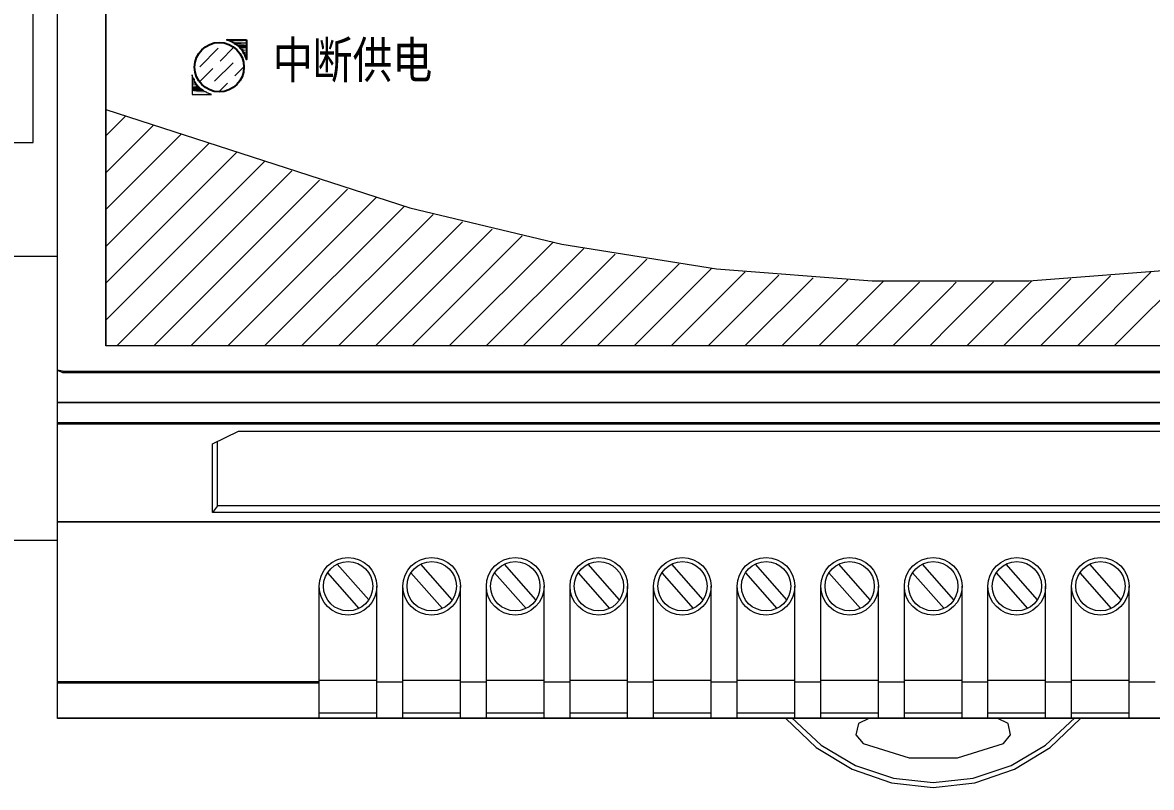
# Model space of a CAD drawing. Extents: x 248532 to 249232, y 288698 to 289998.
# Drawn here: x 248879.6 to 248949.3, y 289781.6 to 289828.8 of the extents above; entities that cross this region are included whole.
import ezdxf

# ---------------------------------------------------------------- set-up
doc = ezdxf.new("R2010")
doc.units = 0
doc.header["$MEASUREMENT"] = 0
doc.layers.add('细线', color=7, linetype='Continuous', lineweight=0)
doc.styles.add('-宋体', font='', dxfattribs={"width": 0.7})
doc.styles.add('正常', font='')
doc.styles.get('-宋体').set_extended_font_data('NSimSun')
doc.styles.get('正常').set_extended_font_data('FangSong_GB2312')

# ---------------------------------------------------------------- blocks, each defined once
blk = doc.blocks.new('Manufacturer光辉PartName微型断路器Series3PShellFrameLimitingCurrentRemarkPartTypeMinCurrent1MaxCurrent63Poles3PMinPower0MaxPower0LibType2DelFlgfalseUpdateDate')
at = {"layer": '细线'}
for p, q in [((-18, 35.5), (-18, 28.5)), ((0, 35.5), (0, 28.5)), ((18, 35.5), (18, 28.5)), ((-21.5, 32), (-14.5, 32)), ((-3.5, 32), (3.5, 32)), ((14.5, 32), (21.5, 32)), ((-18, -35.5), (-18, -28.5)), ((0, -35.5), (0, -28.5)), ((18, -35.5), (18, -28.5)), ((-21.5, -32), (-14.5, -32)), ((-3.5, -32), (3.5, -32)), ((14.5, -32), (21.5, -32))]:
    blk.add_line(p, q, dxfattribs=at)
for points in [[(-9, 3.5), (-9, 40), (-27, 40), (-27, -40), (-9, -40), (-9, -4.5)], [(9, 3.5), (9, 40), (-9, 40), (-9, 3.5)], [(9, -4.5), (9, -40), (27, -40), (27, 40), (9, 40), (9, 3.5)], [(-9, 3.5), (-9, 22.5), (-27, 22.5), (-27, -22.5), (-9, -22.5), (-9, -4.5)], [(9, 3.5), (9, 22.5), (-9, 22.5), (-9, 3.5)], [(9, -4.5), (9, -22.5), (27, -22.5), (27, 22.5), (9, 22.5), (9, 3.5)], [(-24, -3.5), (-25.5, -3.5), (-25.5, -15.5), (-10.5, -15.5), (-10.5, -4.5)], [(10.5, -4.5), (10.5, -15.5), (25.5, -15.5), (25.5, -3.5), (24, -3.5)], [(-23.5, -4.5), (-23.5, -15.5), (-12.5, -15.5), (-12.5, -4.5)], [(-22.5, -4.5), (-22.5, -7.5), (-13.5, -7.5), (-13.5, -4.5)], [(-9, -4.5), (-9, -40), (9, -40), (9, -4.5)], [(-9, -4.5), (-9, -22.5), (9, -22.5), (9, -4.5)], [(-7.5, -4.5), (-7.5, -15.5), (7.5, -15.5), (7.5, -4.5)], [(-5.5, -4.5), (-5.5, -15.5), (5.5, -15.5), (5.5, -4.5)], [(-4.5, -4.5), (-4.5, -7.5), (4.5, -7.5), (4.5, -4.5)], [(12.5, -4.5), (12.5, -15.5), (23.5, -15.5), (23.5, -4.5)], [(13.5, -4.5), (13.5, -7.5), (22.5, -7.5), (22.5, -4.5)]]:
    blk.add_lwpolyline(points, dxfattribs=at)
for points in [[(-21.5, 24), (-14.5, 24), (-14.5, 22.5), (-21.5, 22.5)], [(-3.5, 24), (3.5, 24), (3.5, 22.5), (-3.5, 22.5)], [(14.5, 24), (21.5, 24), (21.5, 22.5), (14.5, 22.5)], [(24, -0.5), (-24, -0.5), (-23, 3.5), (23, 3.5)], [(-24, -4.5), (24, -4.5), (24, -0.5), (-24, -0.5)], [(-21.5, -24), (-14.5, -24), (-14.5, -22.5), (-21.5, -22.5)], [(-3.5, -24), (3.5, -24), (3.5, -22.5), (-3.5, -22.5)], [(14.5, -24), (21.5, -24), (21.5, -22.5), (14.5, -22.5)], [(-21.5, -43), (-14.5, -43), (-14.5, -40), (-21.5, -40)], [(14.5, -43), (21.5, -43), (21.5, -40), (14.5, -40)]]:
    blk.add_lwpolyline(points, close=True, dxfattribs=at)
for centre, radius in [((-18, 32), 4.5), ((0, 32), 4.5), ((18, 32), 4.5), ((-18, 32), 3.5), ((0, 32), 3.5), ((18, 32), 3.5), ((-18, -32), 4.5), ((0, -32), 4.5), ((18, -32), 4.5), ((-18, -32), 3.5), ((0, -32), 3.5), ((18, -32), 3.5)]:
    blk.add_circle(centre, radius, dxfattribs=at)
at = {"layer": '细线', "color": 2, "lineweight": 15, "style": '正常'}
for p in [(-19.828, -13.855), (-1.828, -13.855), (16.172, -13.855)]:
    blk.add_text('ON', height=2.8512, dxfattribs=at).set_placement(p)
blk = doc.blocks.new('Manufacturer光辉PartName电源监控Series宽度108ShellFrameLimitingCurrentRemarkPartTypeMinCurrent0MaxCurrent0PolesMinPower0MaxPower0LibType2DelFlgfalseUpdateDate')
at = {"lineweight": 0, "transparency": 33554687}
h = blk.add_hatch(color=0, dxfattribs=at)
h.dxf.hatch_style = 2
h.paths.add_polyline_path([(-43.554, -3.17), (-43.5, -3.188), (-42.346, -3.188)])
h = blk.add_hatch(color=0, dxfattribs=at)
h.dxf.hatch_style = 2
h.paths.add_polyline_path([(-43.5, -3.188), (-43.447, -3.205), (-42.346, -3.205)])
h = blk.add_hatch(color=0, dxfattribs=at)
h.dxf.hatch_style = 2
h.paths.add_polyline_path([(-43.447, -3.205), (-43.394, -3.223), (-42.346, -3.223)])
h = blk.add_hatch(color=0, dxfattribs=at)
h.dxf.hatch_style = 2
h.paths.add_polyline_path([(-43.394, -3.223), (-43.34, -3.25), (-42.346, -3.25)])
h = blk.add_hatch(color=0, dxfattribs=at)
h.dxf.hatch_style = 2
h.paths.add_polyline_path([(-43.34, -3.25), (-43.286, -3.277), (-42.346, -3.277)])
h = blk.add_hatch(color=0, dxfattribs=at)
h.dxf.hatch_style = 2
h.paths.add_polyline_path([(-43.286, -3.277), (-43.232, -3.295), (-42.346, -3.295)])
h = blk.add_hatch(color=0, dxfattribs=at)
h.dxf.hatch_style = 2
h.paths.add_polyline_path([(-43.232, -3.295), (-43.179, -3.322), (-42.346, -3.322)])
h = blk.add_hatch(color=0, dxfattribs=at)
h.dxf.hatch_style = 2
h.paths.add_polyline_path([(-43.179, -3.322), (-43.134, -3.357), (-42.346, -3.357)])
h = blk.add_hatch(color=0, dxfattribs=at)
h.dxf.hatch_style = 2
h.paths.add_polyline_path([(-43.179, -3.322), (-42.346, -3.322), (-42.346, -3.357)])
h = blk.add_hatch(color=0, dxfattribs=at)
h.dxf.hatch_style = 2
h.paths.add_polyline_path([(-43.134, -3.357), (-43.08, -3.384), (-42.346, -3.384)])
h = blk.add_hatch(color=0, dxfattribs=at)
h.dxf.hatch_style = 2
h.paths.add_polyline_path([(-43.08, -3.384), (-43.036, -3.42), (-42.346, -3.42)])
h = blk.add_hatch(color=0, dxfattribs=at)
h.dxf.hatch_style = 2
h.paths.add_polyline_path([(-43.08, -3.384), (-42.346, -3.384), (-42.346, -3.42)])
h = blk.add_hatch(color=0, dxfattribs=at)
h.dxf.hatch_style = 2
h.paths.add_polyline_path([(-43.036, -3.42), (-42.982, -3.455), (-42.346, -3.455)])
h = blk.add_hatch(color=0, dxfattribs=at)
h.dxf.hatch_style = 2
h.paths.add_polyline_path([(-43.036, -3.42), (-42.346, -3.42), (-42.346, -3.455)])
h = blk.add_hatch(color=0, dxfattribs=at)
h.dxf.hatch_style = 2
h.paths.add_polyline_path([(-42.982, -3.455), (-42.937, -3.482), (-42.346, -3.482)])
h = blk.add_hatch(color=0, dxfattribs=at)
h.dxf.hatch_style = 2
h.paths.add_polyline_path([(-42.937, -3.482), (-42.892, -3.527), (-42.346, -3.527)])
h = blk.add_hatch(color=0, dxfattribs=at)
h.dxf.hatch_style = 2
h.paths.add_polyline_path([(-42.937, -3.482), (-42.346, -3.482), (-42.346, -3.527)])
h = blk.add_hatch(color=0, dxfattribs=at)
h.dxf.hatch_style = 2
h.paths.add_polyline_path([(-42.892, -3.527), (-42.847, -3.563), (-42.346, -3.563)])
h = blk.add_hatch(color=0, dxfattribs=at)
h.dxf.hatch_style = 2
h.paths.add_polyline_path([(-42.892, -3.527), (-42.346, -3.527), (-42.346, -3.563)])
h = blk.add_hatch(color=0, dxfattribs=at)
h.dxf.hatch_style = 2
h.paths.add_polyline_path([(-42.847, -3.563), (-42.811, -3.599), (-42.346, -3.599)])
h = blk.add_hatch(color=0, dxfattribs=at)
h.dxf.hatch_style = 2
h.paths.add_polyline_path([(-42.847, -3.563), (-42.346, -3.563), (-42.346, -3.599)])
h = blk.add_hatch(color=0, dxfattribs=at)
h.dxf.hatch_style = 2
h.paths.add_polyline_path([(-42.811, -3.599), (-42.767, -3.643), (-42.346, -3.643)])
h = blk.add_hatch(color=0, dxfattribs=at)
h.dxf.hatch_style = 2
h.paths.add_polyline_path([(-42.811, -3.599), (-42.346, -3.599), (-42.346, -3.643)])
h = blk.add_hatch(color=0, dxfattribs=at)
h.dxf.hatch_style = 2
h.paths.add_polyline_path([(-42.767, -3.643), (-42.731, -3.679), (-42.346, -3.679)])
h = blk.add_hatch(color=0, dxfattribs=at)
h.dxf.hatch_style = 2
h.paths.add_polyline_path([(-42.767, -3.643), (-42.346, -3.643), (-42.346, -3.679)])
h = blk.add_hatch(color=0, dxfattribs=at)
h.dxf.hatch_style = 2
h.paths.add_polyline_path([(-42.731, -3.679), (-42.695, -3.724), (-42.346, -3.724)])
h = blk.add_hatch(color=0, dxfattribs=at)
h.dxf.hatch_style = 2
h.paths.add_polyline_path([(-42.695, -3.724), (-42.659, -3.768), (-42.346, -3.768)])
h = blk.add_hatch(color=0, dxfattribs=at)
h.dxf.hatch_style = 2
h.paths.add_polyline_path([(-42.659, -3.768), (-42.624, -3.813), (-42.346, -3.813)])
h = blk.add_hatch(color=0, dxfattribs=at)
h.dxf.hatch_style = 2
h.paths.add_polyline_path([(-42.624, -3.813), (-42.588, -3.857), (-42.346, -3.857)])
h = blk.add_hatch(color=0, dxfattribs=at)
h.dxf.hatch_style = 2
h.paths.add_polyline_path([(-42.588, -3.857), (-42.561, -3.902), (-42.346, -3.902)])
h = blk.add_hatch(color=0, dxfattribs=at)
h.dxf.hatch_style = 2
h.paths.add_polyline_path([(-42.561, -3.902), (-42.534, -3.947), (-42.346, -3.947)])
h = blk.add_hatch(color=0, dxfattribs=at)
h.dxf.hatch_style = 2
h.paths.add_polyline_path([(-42.534, -3.947), (-42.507, -4.001), (-42.346, -4.001)])
h = blk.add_hatch(color=0, dxfattribs=at)
h.dxf.hatch_style = 2
h.paths.add_polyline_path([(-42.534, -3.947), (-42.346, -3.947), (-42.346, -4.001)])
h = blk.add_hatch(color=0, dxfattribs=at)
h.dxf.hatch_style = 2
h.paths.add_polyline_path([(-42.507, -4.001), (-42.481, -4.045), (-42.346, -4.045)])
h = blk.add_hatch(color=0, dxfattribs=at)
h.dxf.hatch_style = 2
h.paths.add_polyline_path([(-42.481, -4.045), (-42.454, -4.089), (-42.346, -4.089)])
h = blk.add_hatch(color=0, dxfattribs=at)
h.dxf.hatch_style = 2
h.paths.add_polyline_path([(-42.454, -4.089), (-42.435, -4.143), (-42.346, -4.143)])
h = blk.add_hatch(color=0, dxfattribs=at)
h.dxf.hatch_style = 2
h.paths.add_polyline_path([(-42.454, -4.089), (-42.346, -4.089), (-42.346, -4.143)])
h = blk.add_hatch(color=0, dxfattribs=at)
h.dxf.hatch_style = 2
h.paths.add_polyline_path([(-42.435, -4.143), (-42.408, -4.187), (-42.346, -4.187)])
h = blk.add_hatch(color=0, dxfattribs=at)
h.dxf.hatch_style = 2
h.paths.add_polyline_path([(-45.711, -5.465), (-45.711, -5.519), (-45.64, -5.519)])
h = blk.add_hatch(color=0, dxfattribs=at)
h.dxf.hatch_style = 2
h.paths.add_polyline_path([(-45.711, -5.609), (-45.711, -5.661), (-45.578, -5.661)])
h = blk.add_hatch(color=0, dxfattribs=at)
h.dxf.hatch_style = 2
h.paths.add_polyline_path([(-45.711, -5.609), (-45.605, -5.609), (-45.578, -5.661)])
h = blk.add_hatch(color=0, dxfattribs=at)
h.dxf.hatch_style = 2
h.paths.add_polyline_path([(-45.711, -5.661), (-45.578, -5.661), (-45.551, -5.707)])
h = blk.add_hatch(color=0, dxfattribs=at)
h.dxf.hatch_style = 2
h.paths.add_polyline_path([(-45.711, -5.707), (-45.551, -5.707), (-45.524, -5.751)])
h = blk.add_hatch(color=0, dxfattribs=at)
h.dxf.hatch_style = 2
h.paths.add_polyline_path([(-45.711, -5.751), (-45.524, -5.751), (-45.497, -5.795)])
h = blk.add_hatch(color=0, dxfattribs=at)
h.dxf.hatch_style = 2
h.paths.add_polyline_path([(-45.711, -5.795), (-45.711, -5.849), (-45.461, -5.849)])
h = blk.add_hatch(color=0, dxfattribs=at)
h.dxf.hatch_style = 2
h.paths.add_polyline_path([(-45.711, -5.795), (-45.497, -5.795), (-45.461, -5.849)])
h = blk.add_hatch(color=0, dxfattribs=at)
h.dxf.hatch_style = 2
h.paths.add_polyline_path([(-45.711, -5.849), (-45.461, -5.849), (-45.434, -5.894)])
h = blk.add_hatch(color=0, dxfattribs=at)
h.dxf.hatch_style = 2
h.paths.add_polyline_path([(-45.711, -5.894), (-45.434, -5.894), (-45.399, -5.939)])
h = blk.add_hatch(color=0, dxfattribs=at)
h.dxf.hatch_style = 2
h.paths.add_polyline_path([(-45.711, -5.939), (-45.399, -5.939), (-45.362, -5.974)])
h = blk.add_hatch(color=0, dxfattribs=at)
h.dxf.hatch_style = 2
h.paths.add_polyline_path([(-45.711, -5.974), (-45.362, -5.974), (-45.326, -6.019)])
h = blk.add_hatch(color=0, dxfattribs=at)
h.dxf.hatch_style = 2
h.paths.add_polyline_path([(-45.711, -6.019), (-45.326, -6.019), (-45.291, -6.064)])
h = blk.add_hatch(color=0, dxfattribs=at)
h.dxf.hatch_style = 2
h.paths.add_polyline_path([(-45.711, -6.064), (-45.711, -6.099), (-45.247, -6.099)])
h = blk.add_hatch(color=0, dxfattribs=at)
h.dxf.hatch_style = 2
h.paths.add_polyline_path([(-45.711, -6.064), (-45.291, -6.064), (-45.247, -6.099)])
h = blk.add_hatch(color=0, dxfattribs=at)
h.dxf.hatch_style = 2
h.paths.add_polyline_path([(-45.711, -6.099), (-45.711, -6.144), (-45.201, -6.144)])
h = blk.add_hatch(color=0, dxfattribs=at)
h.dxf.hatch_style = 2
h.paths.add_polyline_path([(-45.711, -6.099), (-45.247, -6.099), (-45.201, -6.144)])
h = blk.add_hatch(color=0, dxfattribs=at)
h.dxf.hatch_style = 2
h.paths.add_polyline_path([(-45.711, -6.144), (-45.711, -6.18), (-45.166, -6.18)])
h = blk.add_hatch(color=0, dxfattribs=at)
h.dxf.hatch_style = 2
h.paths.add_polyline_path([(-45.711, -6.144), (-45.201, -6.144), (-45.166, -6.18)])
h = blk.add_hatch(color=0, dxfattribs=at)
h.dxf.hatch_style = 2
h.paths.add_polyline_path([(-45.711, -6.18), (-45.711, -6.216), (-45.121, -6.216)])
h = blk.add_hatch(color=0, dxfattribs=at)
h.dxf.hatch_style = 2
h.paths.add_polyline_path([(-45.711, -6.18), (-45.166, -6.18), (-45.121, -6.216)])
h = blk.add_hatch(color=0, dxfattribs=at)
h.dxf.hatch_style = 2
h.paths.add_polyline_path([(-45.711, -6.216), (-45.711, -6.251), (-45.067, -6.251)])
h = blk.add_hatch(color=0, dxfattribs=at)
h.dxf.hatch_style = 2
h.paths.add_polyline_path([(-45.711, -6.216), (-45.121, -6.216), (-45.067, -6.251)])
h = blk.add_hatch(color=0, dxfattribs=at)
h.dxf.hatch_style = 2
h.paths.add_polyline_path([(-45.711, -6.251), (-45.711, -6.287), (-45.022, -6.287)])
h = blk.add_hatch(color=0, dxfattribs=at)
h.dxf.hatch_style = 2
h.paths.add_polyline_path([(-45.711, -6.251), (-45.067, -6.251), (-45.022, -6.287)])
h = blk.add_hatch(color=0, dxfattribs=at)
h.dxf.hatch_style = 2
h.paths.add_polyline_path([(-45.711, -6.287), (-45.711, -6.322), (-44.977, -6.322)])
h = blk.add_hatch(color=0, dxfattribs=at)
h.dxf.hatch_style = 2
h.paths.add_polyline_path([(-45.711, -6.287), (-45.022, -6.287), (-44.977, -6.322)])
h = blk.add_hatch(color=0, dxfattribs=at)
h.dxf.hatch_style = 2
h.paths.add_polyline_path([(-45.711, -6.322), (-44.977, -6.322), (-44.924, -6.349)])
h = blk.add_hatch(color=0, dxfattribs=at)
h.dxf.hatch_style = 2
h.paths.add_polyline_path([(-45.711, -6.349), (-44.924, -6.349), (-44.879, -6.376)])
h = blk.add_hatch(color=0, dxfattribs=at)
h.dxf.hatch_style = 2
h.paths.add_polyline_path([(-45.711, -6.376), (-44.879, -6.376), (-44.825, -6.403)])
h = blk.add_hatch(color=0, dxfattribs=at)
h.dxf.hatch_style = 2
h.paths.add_polyline_path([(-45.711, -6.403), (-44.825, -6.403), (-44.771, -6.43)])
h = blk.add_hatch(color=0, dxfattribs=at)
h.dxf.hatch_style = 2
h.paths.add_polyline_path([(-45.711, -6.43), (-44.771, -6.43), (-44.718, -6.456)])
h = blk.add_hatch(color=0, dxfattribs=at)
h.dxf.hatch_style = 2
h.paths.add_polyline_path([(-45.711, -6.456), (-44.718, -6.456), (-44.665, -6.474)])
h = blk.add_hatch(color=0, dxfattribs=at)
h.dxf.hatch_style = 2
h.paths.add_polyline_path([(-45.711, -6.474), (-44.665, -6.474), (-44.611, -6.501)])
h = blk.add_hatch(color=0, dxfattribs=at)
h.dxf.hatch_style = 2
h.paths.add_polyline_path([(-45.711, -6.501), (-44.611, -6.501), (-44.557, -6.519)])
h = blk.add_hatch(color=0, dxfattribs=at)
h.dxf.hatch_style = 2
h.paths.add_polyline_path([(-45.711, -6.519), (-44.557, -6.519), (-44.503, -6.528)])
at = {"color": 0, "lineweight": 0, "transparency": 33554687}
for points in [[(-54, 45), (54, 45), (54, -45), (-54, -45)], [(-54, 18.419), (54, 18.419), (54, -25.526), (-54, -25.526)], [(-51.028, 16.784), (50.68, 16.784), (50.68, -22.025), (-51.028, -22.025)]]:
    blk.add_lwpolyline(points, close=True, dxfattribs=at)
for points in [[(-51.028, 16.784), (-51.028, -22.025)], [(-43.554, -3.17), (-43.5, -3.188), (-43.447, -3.205), (-43.394, -3.223), (-43.34, -3.25), (-43.286, -3.277), (-43.232, -3.295), (-43.179, -3.322), (-43.134, -3.357), (-43.08, -3.384), (-43.036, -3.42), (-42.982, -3.455), (-42.937, -3.482), (-42.892, -3.527), (-42.847, -3.563), (-42.811, -3.599), (-42.767, -3.643), (-42.731, -3.679), (-42.695, -3.724), (-42.659, -3.768), (-42.624, -3.813), (-42.588, -3.857), (-42.561, -3.902), (-42.534, -3.947), (-42.507, -4.001), (-42.481, -4.045), (-42.454, -4.089), (-42.435, -4.143), (-42.408, -4.187), (-42.391, -4.233), (-42.373, -4.287), (-42.355, -4.331), (-42.346, -4.385)], [(-42.346, -3.17), (-43.554, -3.17)], [(-42.346, -4.385), (-42.346, -3.17)], [(-45.228, -4.822), (-44.091, -3.679)], [(-43.975, -4.474), (-43.125, -3.626)], [(-44.315, -5.724), (-43.179, -4.59)], [(-43.063, -5.384), (-42.507, -4.831)], [(-44.503, -6.528), (-44.557, -6.519), (-44.611, -6.501), (-44.665, -6.474), (-44.718, -6.456), (-44.771, -6.43), (-44.825, -6.403), (-44.879, -6.376), (-44.924, -6.349), (-44.977, -6.322), (-45.022, -6.287), (-45.067, -6.251), (-45.121, -6.216), (-45.166, -6.18), (-45.201, -6.144), (-45.247, -6.099), (-45.291, -6.064), (-45.326, -6.019), (-45.362, -5.974), (-45.399, -5.939), (-45.434, -5.894), (-45.461, -5.849), (-45.497, -5.795), (-45.524, -5.751), (-45.551, -5.707), (-45.578, -5.661), (-45.605, -5.609), (-45.622, -5.563), (-45.64, -5.519), (-45.667, -5.465), (-45.684, -5.421), (-45.694, -5.376), (-45.711, -5.322)], [(-45.711, -5.322), (-45.711, -6.528)], [(-45.255, -5.751), (-44.432, -4.929)], [(-44.047, -6.376), (-43.519, -5.84)], [(-45.711, -6.528), (-44.503, -6.528)], [(-51.028, -7.453), (-32.28, -13.531), (-22.899, -15.764), (-13.367, -17.273), (-3.754, -18.024), (5.895, -18.024), (15.507, -17.273), (25.04, -15.764), (34.42, -13.531), (50.68, -8.26)], [(-51.028, -9.089), (-49.791, -7.854)], [(-51.028, -11.367), (-48.072, -8.411)], [(-51.028, -13.628), (-46.359, -8.967)], [(-51.028, -15.91), (-44.642, -9.523)], [(-51.028, -18.168), (-42.927, -10.079)], [(-51.028, -20.452), (-41.221, -10.645)], [(-50.346, -22.025), (-39.548, -11.244)], [(-48.069, -22.025), (-37.847, -11.825)], [(-45.779, -22.025), (-36.129, -12.378)], [(-43.501, -22.025), (-34.334, -12.865)], [(-41.231, -22.025), (-32.611, -13.423)], [(-38.957, -22.025), (-30.839, -13.923)], [(-36.674, -22.025), (-29.031, -14.388)], [(-34.392, -22.025), (-27.196, -14.834)], [(-32.11, -22.016), (-25.343, -15.255)], [(-29.828, -22.016), (-23.455, -15.656)], [(-27.545, -22.016), (-21.548, -16.023)], [(-25.262, -22.007), (-19.615, -16.371)], [(-22.98, -22.007), (-17.655, -16.692)], [(-20.707, -22.007), (-15.667, -16.978)], [(-18.425, -21.998), (-13.645, -17.238)], [(11.211, -21.989), (16, -17.211)], [(-16.142, -21.998), (-11.604, -17.47)], [(-13.859, -21.998), (-9.518, -17.666)], [(-11.577, -21.989), (-7.406, -17.827)], [(-9.295, -21.989), (-5.258, -17.952)], [(-7.012, -21.989), (-3.065, -18.05)], [(-0.174, -21.98), (1.07, -20.739), (3.728, -18.086)], [(2.108, -21.98), (6.074, -18.014)], [(4.381, -21.98), (8.481, -17.899)], [(6.655, -21.989), (10.925, -17.72)], [(8.938, -21.989), (13.431, -17.497)], [(-4.73, -21.989), (-0.846, -18.104)], [(-2.456, -21.98), (1.07, -18.47), (1.419, -18.112)], [(-53.696, -23.597), (-54, -23.517)], [(-54, -23.517), (-53.696, -23.669)], [(-53.696, -23.597), (53.696, -23.597)], [(-53.696, -23.669), (53.696, -23.669)], [(-54, -25.526), (54, -25.526)], [(-54, -26.752), (54, -26.752)], [(-54, -26.842), (54, -26.842)], [(-44.453, -28.066), (-42.85, -27.297)], [(-42.85, -27.297), (44.453, -27.297)], [(-44.453, -32.308), (-44.453, -28.066)], [(-44.148, -31.897), (-44.148, -27.914)], [(-44.148, -31.897), (-44.453, -32.308)], [(44.149, -31.897), (-44.148, -31.897)], [(44.453, -32.308), (-44.453, -32.308)], [(54, -32.879), (-54, -32.879)], [(54, -32.889), (-54, -32.889)], [(-34.813, -37.676), (-36.755, -35.479)], [(-29.658, -37.676), (-31.6, -35.479)], [(-24.502, -37.676), (-26.444, -35.479)], [(-19.347, -37.676), (-21.289, -35.479)], [(-14.191, -37.676), (-16.125, -35.479)], [(-9.036, -37.676), (-10.969, -35.479)], [(-3.88, -37.676), (-5.814, -35.479)], [(1.275, -37.676), (-0.658, -35.479)], [(6.431, -37.676), (4.497, -35.479)], [(11.586, -37.676), (9.653, -35.479)], [(-37.364, -36.015), (-35.422, -38.212)], [(-32.208, -36.015), (-30.266, -38.212)], [(-27.053, -36.015), (-25.111, -38.212)], [(-21.897, -36.015), (-19.955, -38.212)], [(-16.742, -36.015), (-14.8, -38.212)], [(-11.586, -36.015), (-9.644, -38.212)], [(-6.431, -36.015), (-4.489, -38.212)], [(-1.275, -36.015), (0.667, -38.212)], [(3.889, -36.015), (5.822, -38.212)], [(9.044, -36.015), (10.978, -38.212)], [(-37.866, -44.956), (-37.866, -36.845)], [(-34.312, -44.956), (-34.312, -36.845)], [(-32.71, -44.956), (-32.71, -36.845)], [(-29.157, -44.956), (-29.157, -36.845)], [(-27.555, -44.956), (-27.555, -36.845)], [(-24.001, -44.956), (-24.001, -36.845)], [(-22.399, -44.956), (-22.399, -36.845)], [(-18.846, -44.956), (-18.846, -36.845)], [(-17.244, -44.956), (-17.244, -36.845)], [(-13.69, -44.956), (-13.69, -36.845)], [(-12.088, -44.956), (-12.088, -36.845)], [(-8.534, -44.956), (-8.534, -36.845)], [(-6.933, -44.956), (-6.933, -36.845)], [(-3.378, -44.956), (-3.378, -36.845)], [(-1.777, -44.956), (-1.777, -36.845)], [(1.777, -44.956), (1.777, -36.845)], [(3.378, -44.956), (3.378, -36.845)], [(6.933, -44.956), (6.933, -36.845)], [(8.534, -44.956), (8.534, -36.845)], [(12.088, -44.956), (12.088, -36.845)], [(-54, -42.723), (-37.866, -42.723)], [(-54, -42.794), (-37.866, -42.794)], [(-37.866, -42.633), (-34.312, -42.633)], [(-32.71, -42.767), (-34.312, -42.767)], [(-32.71, -42.633), (-29.157, -42.633)], [(-27.555, -42.767), (-29.157, -42.767)], [(-27.555, -42.633), (-24.001, -42.633)], [(-22.399, -42.767), (-24.001, -42.767)], [(-22.399, -42.633), (-18.846, -42.633)], [(-17.244, -42.767), (-18.846, -42.767)], [(-17.244, -42.633), (-13.69, -42.633)], [(-12.088, -42.767), (-13.69, -42.767)], [(-12.088, -42.633), (-8.534, -42.633)], [(-6.933, -42.767), (-8.534, -42.767)], [(-6.933, -42.633), (-3.378, -42.633)], [(-1.777, -42.767), (-3.378, -42.767)], [(-1.777, -42.633), (1.777, -42.633)], [(3.378, -42.767), (1.777, -42.767)], [(3.378, -42.633), (6.933, -42.633)], [(8.534, -42.767), (6.933, -42.767)], [(8.534, -42.633), (12.088, -42.633)], [(13.691, -42.767), (12.088, -42.767)], [(-54, -44.956), (54, -44.956)], [(-37.866, -44.652), (-34.312, -44.652)], [(-32.71, -44.652), (-29.157, -44.652)], [(-27.555, -44.652), (-24.001, -44.652)], [(-22.399, -44.652), (-18.846, -44.652)], [(-17.244, -44.652), (-13.69, -44.652)], [(-12.088, -44.652), (-8.534, -44.652)], [(-9.08, -45), (-9.08, -44.956)], [(-9.08, -45), (-7.218, -46.787), (-5.007, -48.126), (-2.565, -48.957), (0.004, -49.243), (2.573, -48.957), (5.017, -48.126), (7.218, -46.787), (9.09, -45)], [(-8.722, -44.956), (-6.914, -46.635), (-4.793, -47.894), (-2.457, -48.671), (0.004, -48.939), (2.457, -48.671), (4.802, -47.894), (6.923, -46.635), (8.732, -44.956)], [(-6.933, -44.652), (-3.378, -44.652)], [(-3.979, -45), (-4.614, -45.313), (-4.766, -46.001), (-4.327, -46.545)], [(3.979, -45), (-3.979, -45)], [(-1.777, -44.652), (1.777, -44.652)], [(3.378, -44.652), (6.933, -44.652)], [(4.328, -46.545), (4.775, -46.001), (4.623, -45.313), (3.979, -45)], [(8.534, -44.652), (12.088, -44.652)], [(9.09, -44.956), (9.09, -45)], [(-4.327, -46.545), (-1.481, -47.412), (1.491, -47.412), (4.328, -46.545)]]:
    blk.add_lwpolyline(points, dxfattribs=at)
at = {"color": 0, "transparency": 33554687}
blk.add_lwpolyline([(-42.507, -4.853, -1), (-45.551, -4.853, -1)], format="xyb", close=True, dxfattribs=at)
blk.add_lwpolyline([(-42.507, -4.853, -1), (-45.551, -4.853, -1)], format="xyb", close=True, dxfattribs=at)
for points in [[(-42.346, -3.17), (-42.346, -4.385), (-42.353, -4.345), (-42.391, -4.233), (-42.408, -4.187), (-42.435, -4.143), (-42.481, -4.045), (-42.507, -4.001), (-42.534, -3.947), (-42.561, -3.902), (-42.586, -3.862), (-42.659, -3.768), (-42.731, -3.679), (-42.811, -3.599), (-42.847, -3.563), (-42.892, -3.527), (-42.937, -3.482), (-43.019, -3.433), (-43.08, -3.384), (-43.134, -3.357), (-43.179, -3.322), (-43.232, -3.295), (-43.286, -3.277), (-43.394, -3.223), (-43.447, -3.205), (-43.556, -3.17)], [(-42.346, -3.17), (-42.346, -4.385), (-42.353, -4.345), (-42.391, -4.233), (-42.408, -4.187), (-42.435, -4.143), (-42.481, -4.045), (-42.507, -4.001), (-42.534, -3.947), (-42.561, -3.902), (-42.586, -3.862), (-42.659, -3.768), (-42.731, -3.679), (-42.811, -3.599), (-42.847, -3.563), (-42.892, -3.527), (-42.937, -3.482), (-43.019, -3.433), (-43.08, -3.384), (-43.134, -3.357), (-43.179, -3.322), (-43.232, -3.295), (-43.286, -3.277), (-43.394, -3.223), (-43.447, -3.205), (-43.556, -3.17)], [(-45.605, -5.609), (-45.597, -5.623), (-45.622, -5.563)], [(-45.597, -5.623), (-45.605, -5.609), (-45.622, -5.563)], [(-45.067, -6.251), (-45.073, -6.247), (-45.022, -6.287)]]:
    blk.add_lwpolyline(points, close=True, dxfattribs=at)
at = {"color": 0, "lineweight": 0, "transparency": 33554687}
for centre, radius in [((-44.029, -4.853), 1.522), ((-36.089, -36.846), 1.777), ((-36.084, -36.846), 1.52), ((-30.933, -36.846), 1.777), ((-30.928, -36.846), 1.52), ((-25.778, -36.846), 1.777), ((-25.773, -36.846), 1.52), ((-20.622, -36.846), 1.777), ((-20.617, -36.846), 1.52), ((-15.467, -36.846), 1.777), ((-15.462, -36.846), 1.52), ((-10.311, -36.846), 1.777), ((-10.306, -36.846), 1.52), ((-5.156, -36.846), 1.777), ((-5.151, -36.846), 1.52), ((0, -36.846), 1.777), ((0.005, -36.846), 1.52), ((5.156, -36.846), 1.777), ((5.16, -36.846), 1.52), ((10.311, -36.846), 1.777), ((10.316, -36.846), 1.52)]:
    blk.add_circle(centre, radius, dxfattribs=at)
at = {"color": 0, "lineweight": 0, "transparency": 33554687, "style": '-宋体', "width": 0.8}
blk.add_text('中断供电', height=2.25, dxfattribs=at).set_placement((-40.717, -5.535))

msp = doc.modelspace()

# ---------------------------------------------------------------- block references
for name, p in [('Manufacturer光辉PartName微型断路器Series3PShellFrameLimitingCurrentRemarkPartTypeMinCurrent1MaxCurrent63Poles3PMinPower0MaxPower0LibType2DelFlgfalseUpdateDate', (248854.793, 289836.885)), ('Manufacturer光辉PartName电源监控Series宽度108ShellFrameLimitingCurrentRemarkPartTypeMinCurrent0MaxCurrent0PolesMinPower0MaxPower0LibType2DelFlgfalseUpdateDate', (248935.793, 289830.885))]:
    msp.add_blockref(name, p)

doc.saveas('drawing.dxf')
